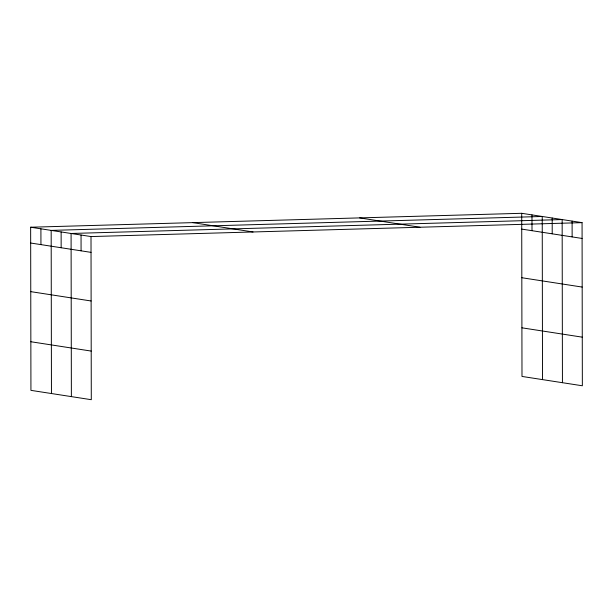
<?xml version="1.0" encoding="UTF-8"?>
<svg xmlns="http://www.w3.org/2000/svg" width="613" height="613" viewBox="0 0 613 613"><rect width="100%" height="100%" fill="white"/><g stroke="black" fill="none" stroke-linecap="round" stroke-linejoin="round"><path stroke-width="0.92" d="M30.65 227.224L91.008 236.564L91.291 399.699L30.934 390.358L30.65 227.224L521.709 213.301L582.066 222.642L582.35 385.776L521.992 376.436L521.709 213.301M91.008 236.564L582.066 222.642M521.74 229.101L582.089 238.449M359.662 217.899L420.012 227.239M192.697 222.626L253.054 231.967M521.824 277.727L582.181 287.068M30.681 243.024L91.03 252.364M521.908 327.817L582.266 337.158M30.765 291.642L91.115 300.983M30.849 341.74L91.207 351.08M572.105 221.101L572.136 236.902M562.435 382.696L562.152 219.561L71.085 233.476L71.376 396.619M552.19 218.021L552.213 233.821M542.513 379.616L542.229 216.481L51.17 230.396L51.454 393.531M531.969 214.887L532 230.695M81.046 235.024L81.077 250.824M61.131 231.936L61.154 247.744M40.91 228.81L40.941 244.61"/></g></svg>
